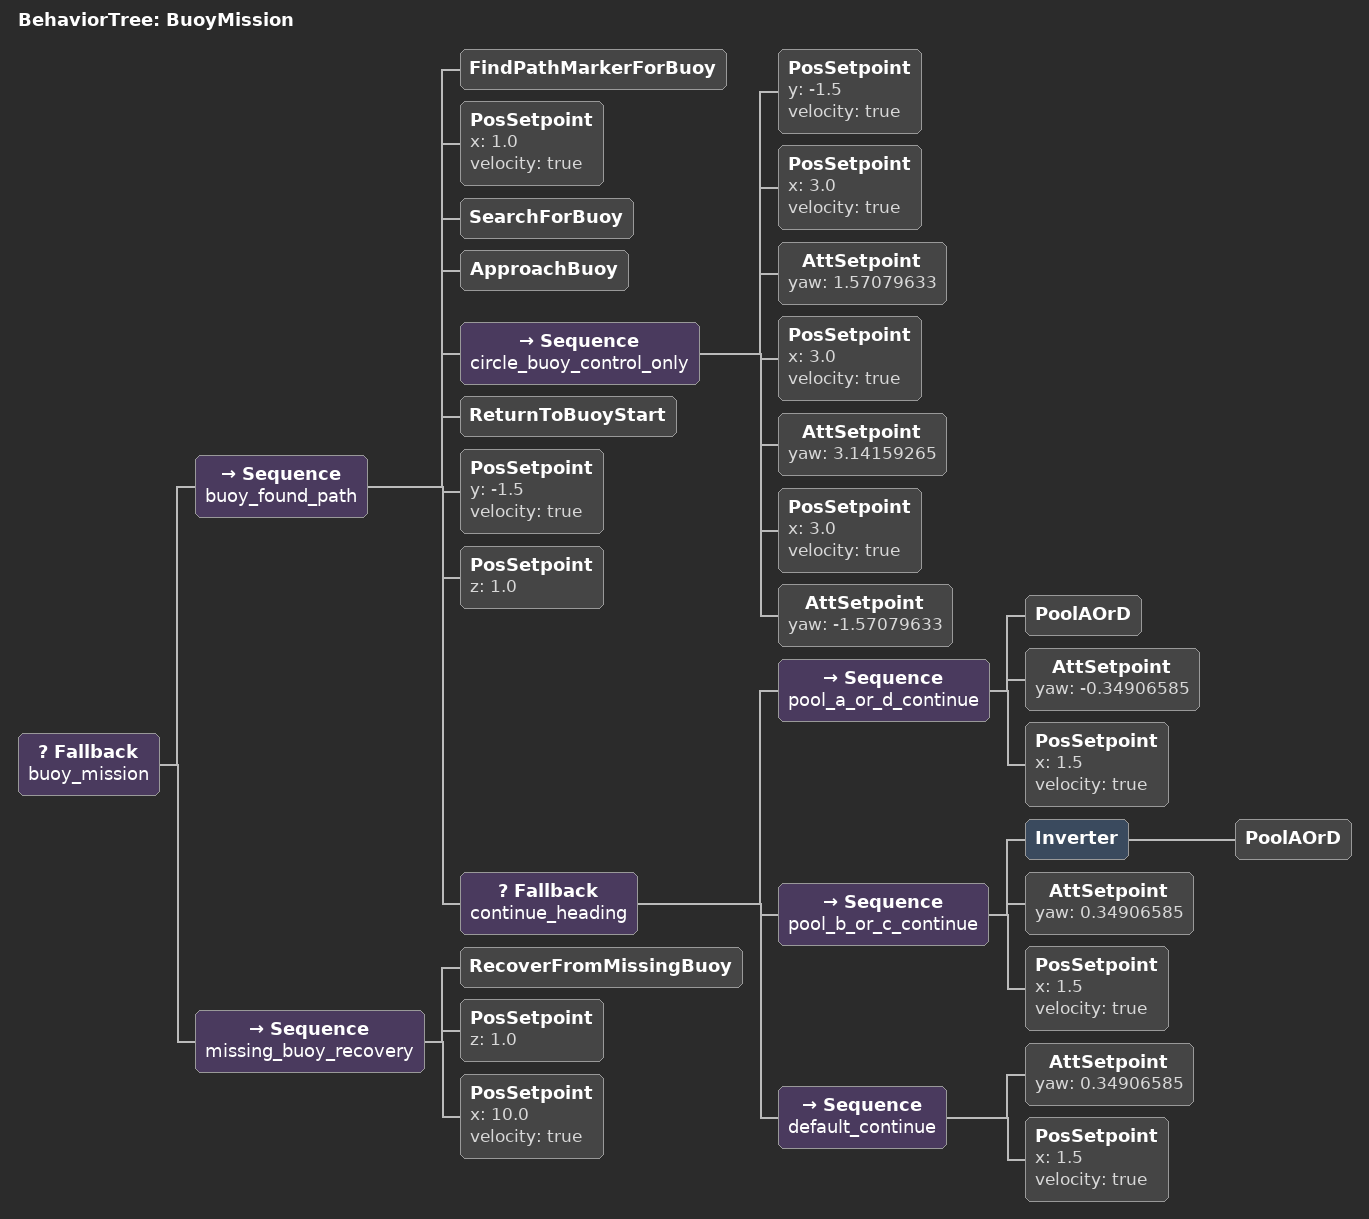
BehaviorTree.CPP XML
<?xml version="1.0" encoding="UTF-8"?>
<root BTCPP_format="4" main_tree_to_execute="BuoyMission">
  <BehaviorTree ID="BuoyMission">
    <Fallback name="buoy_mission">
      <Sequence name="buoy_found_path">
        <FindPathMarkerForBuoy/>
        <PosSetpoint x="1.0" velocity="true"/>
        <SearchForBuoy/>
        <ApproachBuoy/>
        <Sequence name="circle_buoy_control_only">
          <PosSetpoint y="-1.5" velocity="true"/>
          <PosSetpoint x="3.0" velocity="true"/>
          <AttSetpoint yaw="1.57079633"/>
          <PosSetpoint x="3.0" velocity="true"/>
          <AttSetpoint yaw="3.14159265"/>
          <PosSetpoint x="3.0" velocity="true"/>
          <AttSetpoint yaw="-1.57079633"/>
        </Sequence>
        <ReturnToBuoyStart/>
        <PosSetpoint y="-1.5" velocity="true"/>
        <PosSetpoint z="1.0"/>
        <Fallback name="continue_heading">
          <Sequence name="pool_a_or_d_continue">
            <PoolAOrD/>
            <AttSetpoint yaw="-0.34906585"/>
            <PosSetpoint x="1.5" velocity="true"/>
          </Sequence>
          <Sequence name="pool_b_or_c_continue">
            <Inverter>
              <PoolAOrD/>
            </Inverter>
            <AttSetpoint yaw="0.34906585"/>
            <PosSetpoint x="1.5" velocity="true"/>
          </Sequence>
          <Sequence name="default_continue">
            <AttSetpoint yaw="0.34906585"/>
            <PosSetpoint x="1.5" velocity="true"/>
          </Sequence>
        </Fallback>
      </Sequence>
      <Sequence name="missing_buoy_recovery">
        <RecoverFromMissingBuoy/>
        <PosSetpoint z="1.0"/>
        <PosSetpoint x="10.0" velocity="true"/>
      </Sequence>
    </Fallback>
  </BehaviorTree>
</root>
